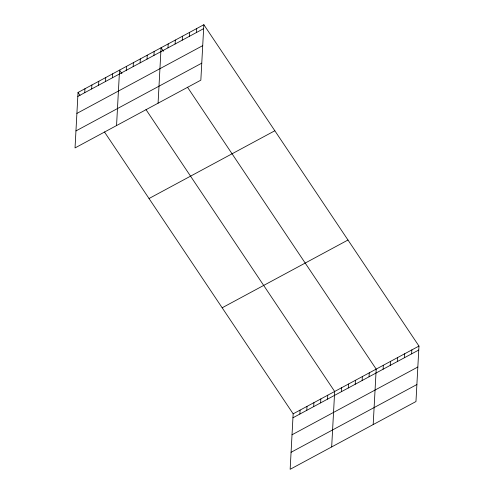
<?xml version="1.0" encoding="UTF-8"?>
<svg xmlns="http://www.w3.org/2000/svg" width="494" height="494" viewBox="0 0 494 494"><rect width="100%" height="100%" fill="white"/><g stroke="black" fill="none" stroke-linecap="round" stroke-linejoin="round"><path stroke-width="0.74" d="M78.033 92.464L75.032 147.928L200.842 80.164L203.849 24.7L78.033 92.464L80.009 95.41M84.74 92.681L84.956 88.741M91.662 88.957L91.878 85.011M98.584 85.227L98.794 81.282M105.5 81.498L105.716 77.558M112.422 77.774L112.632 73.828M116.553 125.562L119.554 70.105L121.919 73.637M126.26 70.321L126.476 66.375M133.182 66.591L133.392 62.652M140.098 62.868L140.315 58.922M147.021 59.138L147.231 55.192M153.937 55.408L154.153 51.469M158.068 103.203L161.075 47.739L163.44 51.277M167.991 47.844L168.201 43.898M175.117 44.003L175.333 40.057M182.249 40.162L182.459 36.223M189.375 36.321L189.591 32.382M196.507 32.481L196.717 28.541M104.456 131.941L293.158 413.836L290.151 469.3L415.967 401.536L418.968 346.072L203.849 24.7M299.864 414.052L300.074 410.113M306.78 410.329L306.996 406.383M313.702 406.599L313.912 402.659M320.618 402.876L320.834 398.93M327.541 399.146L327.757 395.206M331.672 446.94L334.673 391.476L145.977 109.575M341.379 391.693L341.595 387.747M348.301 387.963L348.511 384.023M355.217 384.239L355.433 380.294M362.139 380.51L362.355 376.57M369.061 376.786L369.271 372.84M373.186 424.574L376.193 369.117L187.498 87.216M383.109 369.216L383.319 365.276M390.235 365.375L390.451 361.435M397.367 361.54L397.577 357.594M404.493 357.699L404.709 353.753M411.626 353.858L411.842 349.913M77.824 96.41L203.633 28.646M76.903 113.41L202.713 45.646M75.953 130.929L201.768 63.158M149.027 198.52L274.837 130.756M222.164 307.787L347.98 240.022M293.158 413.836L418.968 346.072M292.942 417.782L418.758 350.018M292.022 434.782L417.831 367.017M291.071 452.3L416.887 384.536"/></g></svg>
